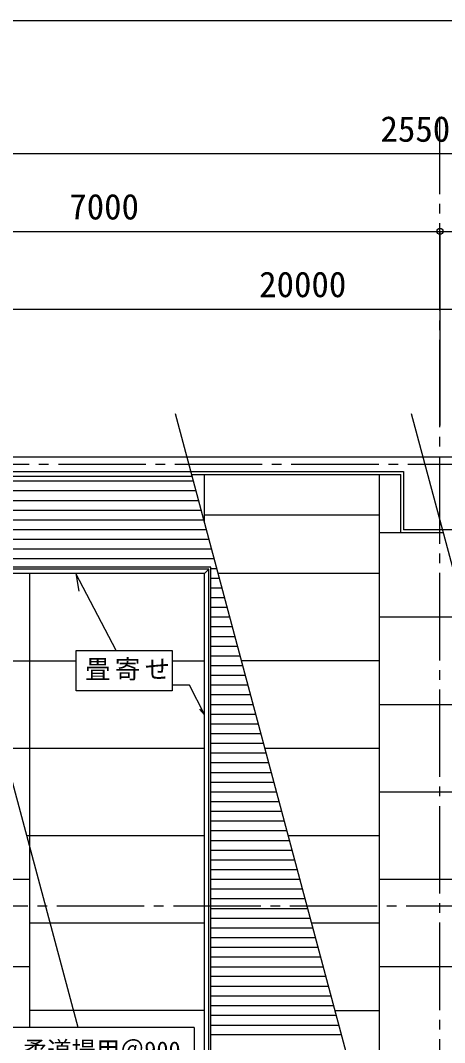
# Model space of a CAD drawing. Units: millimetres, scale not verified. Extents: x -20630 to 20620, y -14480 to 14258.
# Drawn here: x -3145 to 1225, y 3735 to 14258 of the extents above; entities that cross this region are included whole.
import ezdxf
from ezdxf.enums import TextEntityAlignment as Align

# ---------------------------------------------------------------- set-up
doc = ezdxf.new("R2010")
doc.units = ezdxf.units.MM
doc.header["$LTSCALE"] = 100
doc.header["$PDMODE"] = 32
doc.header["$PDSIZE"] = 60
doc.linetypes.add('CHAIN2', pattern=[12, 9, -1, 1, -1])
for name, color, linetype in [('0-1_中線', 7, 'Continuous'), ('1-0_中心線', 7, 'CHAIN2'), ('1-3_太線２', 5, 'Continuous'), ('1-4_細線', 1, 'Continuous'), ('1-5_寸法', 7, 'Continuous'), ('1-6_文字', 7, 'Continuous'), ('1-7_極太線', 6, 'Continuous'), ('F-1_中線', 7, 'Continuous')]:
    doc.layers.add(name, color=color, linetype=linetype)
doc.styles.add('ＭＳ ゴシック', font='')
doc.styles.get('ＭＳ ゴシック').set_extended_font_data('MS Gothic')

msp = doc.modelspace()

# ---------------------------------------------------------------- linework, layer by layer
at = {"layer": '0-1_中線'}
for p, q in [((-12197.6, 9763.2), (14052.4, 9763.2)), ((-5447.6, 9613.2), (802.4, 9613.2)), ((802.4, 9613.2), (802.4, 9013.2))]:
    msp.add_line(p, q, dxfattribs=at)
msp.add_lwpolyline([(1552.4, 9613.2), (1552.4, 9013.2), (802.4, 9013.2)], dxfattribs=at)
at = {"layer": '1-0_中心線'}
for p, q in [((1177.4, -1930.2), (1177.4, 13266.7)), ((-14754, 9688.2), (15047.2, 9688.2)), ((14930.7, 5138.2), (-14754, 5138.2))]:
    msp.add_line(p, q, dxfattribs=at)
at = {"layer": '1-3_太線２'}
msp.add_line((-3047.6, 5040.8), (-3047.6, 5207.3), dxfattribs=at)
at = {"layer": '1-4_細線'}
for p, q in [((-1380.5, 9583.2), (772.4, 9583.2)), ((-1247.6, 9087.1), (-1247.6, 9583.2)), ((552.4, 9583.2), (552.4, 6473.7)), ((772.4, 8983.2), (772.4, 9583.2)), ((552.4, 9163.2), (-1247.6, 9163.2)), ((1212.6, 8983.2), (552.4, 8983.2)), ((552.4, 8563.2), (-1107.2, 8563.2)), ((1445.7, 8113.2), (552.4, 8113.2)), ((552.4, 7663.2), (-866.1, 7663.2)), ((1686.9, 7213.2), (552.4, 7213.2)), ((-1247.6, 7111.4), (-1264.4, 7130)), ((552.4, 6763.2), (-624.9, 6763.2)), ((552.4, 6473.7), (552.4, 2369.5)), ((1928, 6313.2), (552.4, 6313.2)), ((552.4, 5863.2), (-383.8, 5863.2)), ((-3047.6, 3891.4), (-3047.6, 5746.3)), ((-3047.6, 5413.2), (-4847.6, 5413.2)), ((2169.2, 5413.2), (552.4, 5413.2)), ((-2837.8, 4963.2), (-3047.6, 4963.2)), ((552.4, 4963.2), (-142.6, 4963.2)), ((-3047.6, 4513.2), (-3531.7, 4513.2)), ((2352.4, 4513.2), (552.4, 4513.2)), ((-2596.7, 4063.2), (-3047.6, 4063.2)), ((98.5, 4063.2), (552.4, 4063.2))]:
    msp.add_line(p, q, dxfattribs=at)
at = {"layer": '1-5_寸法'}
for p, q in [((-11822.6, 12886.3), (13677.4, 12886.3)), ((1177.4, 12086.3), (1177.4, 10087.8))]:
    msp.add_line(p, q, dxfattribs=at)
for points in [[(-11822.6, 12086.3), (-5822.6, 12086.3), (1177.4, 12086.3), (7677.4, 12086.3), (13677.4, 12086.3)], [(-11822.6, 11286.3), (-10322.6, 11286.3), (9677.4, 11286.3), (13677.4, 11286.3)]]:
    msp.add_lwpolyline(points, dxfattribs=at)
msp.add_point((1177.4, 12086.3), dxfattribs=at)
at = {"layer": '1-6_文字'}
for p, q in [((-2550.6, 3891.4), (-4242.7, 10206.3)), ((1510, -1204.4), (-1547.5, 10206.3)), ((2613.1, 3756.5), (884.9, 10206.3)), ((-1581.4, 7771), (-1581.4, 7356)), ((-1402.4, 7415.3), (-1581.4, 7415.3)), ((-1247.6, 7111.4), (-1402.4, 7415.3)), ((-1581.4, 7356), (-2570.2, 7356)), ((-1247.6, 7111.4), (-1297.3, 7167.6)), ((-1247.6, 7111.4), (-1252.8, 7135.9)), ((-1354.4, 3891.4), (-7359.9, 3891.4))]:
    msp.add_line(p, q, dxfattribs=at)
for points in [[(-2158.2, 7771), (-2575, 8563.2), (-2541.7, 8381.9)], [(-2570.2, 7356), (-2570.2, 7771), (-1581.4, 7771)], [(-1354.4, 3891.4), (-1354.4, 2691.4), (-7359.9, 2691.4)]]:
    msp.add_lwpolyline(points, dxfattribs=at)
at = {"layer": '1-7_極太線'}
for p, q in [((-1375.2, 9563.2), (-4070.4, 9563.2)), ((-1361.8, 9513.2), (-4057, 9513.2)), ((-1335, 9413.2), (-4030.2, 9413.2)), ((-1308.2, 9313.2), (-4003.4, 9313.2)), ((-1281.4, 9213.2), (-3976.6, 9213.2)), ((-1254.6, 9113.2), (-3949.8, 9113.2)), ((-1227.8, 9013.2), (-3923, 9013.2)), ((-1201, 8913.2), (-3896.2, 8913.2)), ((-1174.2, 8813.2), (-3869.4, 8813.2)), ((-1147.4, 8713.2), (-3842.6, 8713.2)), ((-1182.6, 8628.2), (-3819.8, 8628.2)), ((-1202.6, 8608.2), (-3814.5, 8608.2)), ((-1247.6, 8563.2), (-3802.4, 8563.2)), ((-3047.6, 5746.3), (-3047.6, 8563.2)), ((-1247.6, 8563.2), (-1202.6, 8608.2)), ((-1247.6, 463.2), (-1247.6, 8563.2)), ((-1202.6, 418.2), (-1202.6, 8608.2)), ((-1182.6, 398.2), (-1182.6, 8628.2)), ((-1120.6, 8613.2), (-1182.6, 8613.2)), ((-1093.8, 8513.2), (-1182.6, 8513.2)), ((-1067, 8413.2), (-1182.6, 8413.2)), ((-1040.3, 8313.2), (-1182.6, 8313.2)), ((-1013.5, 8213.2), (-1182.6, 8213.2)), ((-986.7, 8113.2), (-1182.6, 8113.2)), ((-959.9, 8013.2), (-1182.6, 8013.2)), ((-933.1, 7913.2), (-1182.6, 7913.2)), ((-906.3, 7813.2), (-1182.6, 7813.2)), ((-879.5, 7713.2), (-1182.6, 7713.2)), ((-3561.3, 7663.2), (-2570.2, 7663.2)), ((-1581.4, 7663.2), (-1247.6, 7663.2)), ((-852.7, 7613.2), (-1182.6, 7613.2)), ((-825.9, 7513.2), (-1182.6, 7513.2)), ((-799.1, 7413.2), (-1182.6, 7413.2)), ((-772.3, 7313.2), (-1182.6, 7313.2)), ((-745.5, 7213.2), (-1182.6, 7213.2)), ((-718.7, 7113.2), (-1182.6, 7113.2)), ((-691.9, 7013.2), (-1182.6, 7013.2)), ((-665.1, 6913.2), (-1182.6, 6913.2)), ((-1247.6, 6763.2), (-3320.1, 6763.2)), ((-638.3, 6813.2), (-1182.6, 6813.2)), ((-611.5, 6713.2), (-1182.6, 6713.2)), ((-584.7, 6613.2), (-1182.6, 6613.2)), ((-557.9, 6513.2), (-1182.6, 6513.2)), ((-531.1, 6413.2), (-1182.6, 6413.2)), ((-504.4, 6313.2), (-1182.6, 6313.2)), ((-477.6, 6213.2), (-1182.6, 6213.2)), ((-450.8, 6113.2), (-1182.6, 6113.2)), ((-424, 6013.2), (-1182.6, 6013.2)), ((-397.2, 5913.2), (-1182.6, 5913.2)), ((-1247.6, 5863.2), (-3079, 5863.2)), ((-370.4, 5813.2), (-1182.6, 5813.2)), ((-343.6, 5713.2), (-1182.6, 5713.2)), ((-316.8, 5613.2), (-1182.6, 5613.2)), ((-290, 5513.2), (-1182.6, 5513.2)), ((-263.2, 5413.2), (-1182.6, 5413.2)), ((-236.4, 5313.2), (-1182.6, 5313.2)), ((-209.6, 5213.2), (-1182.6, 5213.2)), ((-182.8, 5113.2), (-1182.6, 5113.2)), ((-1247.6, 4963.2), (-2837.8, 4963.2)), ((-156, 5013.2), (-1182.6, 5013.2)), ((-129.2, 4913.2), (-1182.6, 4913.2)), ((-102.4, 4813.2), (-1182.6, 4813.2)), ((-75.6, 4713.2), (-1182.6, 4713.2)), ((-48.8, 4613.2), (-1182.6, 4613.2)), ((-1182.6, 4513.2), (-22, 4513.2)), ((4.8, 4413.2), (-1182.6, 4413.2)), ((31.5, 4313.2), (-1182.6, 4313.2)), ((58.3, 4213.2), (-1182.6, 4213.2)), ((85.1, 4113.2), (-1182.6, 4113.2)), ((-1247.6, 4063.2), (-2596.7, 4063.2)), ((111.9, 4013.2), (-1182.6, 4013.2)), ((-1182.6, 3913.2), (138.7, 3913.2)), ((165.5, 3813.2), (-1182.6, 3813.2))]:
    msp.add_line(p, q, dxfattribs=at)
at = {"layer": 'F-1_中線'}
msp.add_line((-20630, 14257.5), (20620, 14257.5), dxfattribs=at)

# ---------------------------------------------------------------- texts
at = {"layer": '1-5_寸法', "style": 'ＭＳ ゴシック'}
for s, p in [('25500', (564.7, 12929.4)), ('7000', (-2641.5, 12129.4)), ('20000', (-685.3, 11329.4))]:
    msp.add_text(s, height=263.9, dxfattribs=at).set_placement(p, align=Align.BOTTOM_LEFT)
at = {"layer": '1-6_文字', "style": 'ＭＳ ゴシック'}
msp.add_text('Ｄ：【支持脚】スタンダードタイプ 柔道場用＠900', height=183.3, dxfattribs=at).set_placement((-7243.9, 3508.8), align=Align.BOTTOM_LEFT)
at = {"layer": '1-6_文字', "insert": (-2478.9, 7462), "char_height": 192.4, "attachment_point": 7, "style": 'ＭＳ ゴシック'}
msp.add_mtext('\\T1.17;畳寄せ', dxfattribs=at)

doc.saveas('drawing.dxf')
